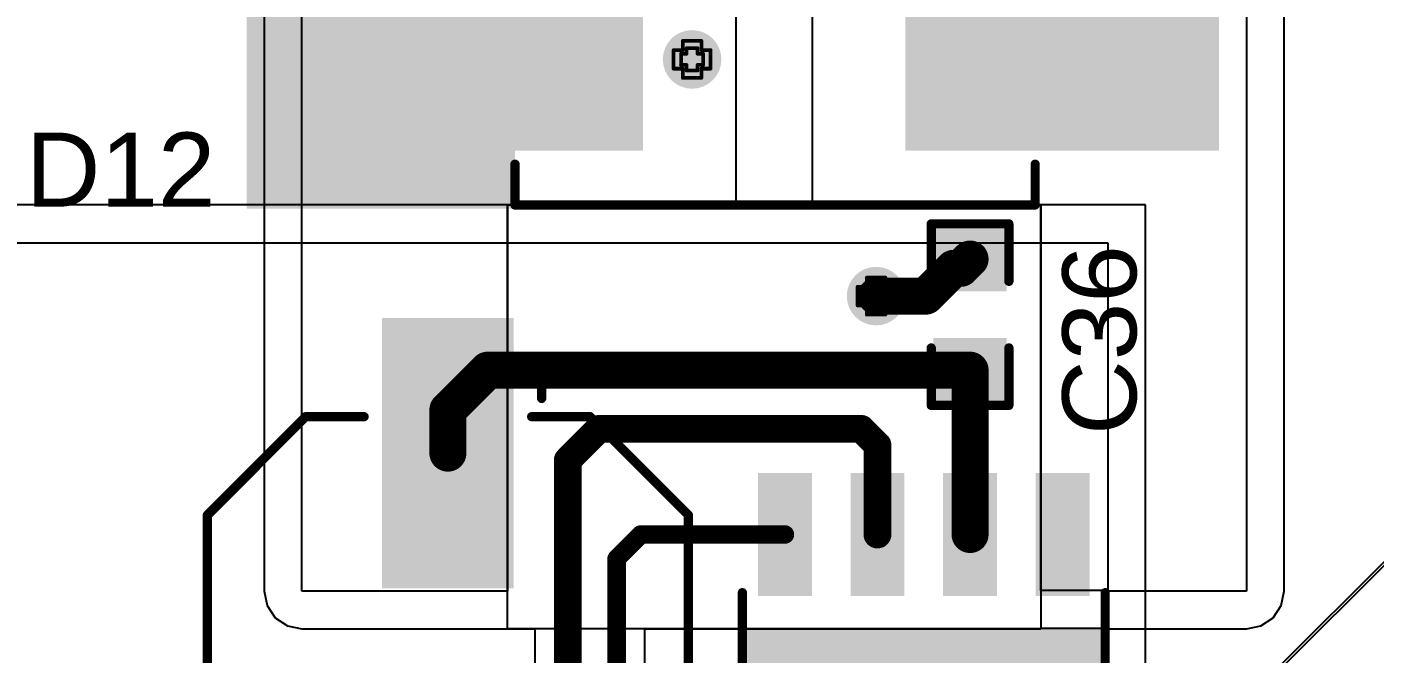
# Model space of a CAD drawing. Header units: inches. Extents: x -5 to 5258, y -4 to 5281.
# Drawn here: x 22.37 to 40.85, y 79.22 to 87.81 of the extents above; entities that cross this region are included whole.
import ezdxf

# ---------------------------------------------------------------- set-up
doc = ezdxf.new("R2010")
doc.units = ezdxf.units.IN
for name, color, linetype in [('Bottom Layer', 5, 'Continuous'), ('Bottom Solder', 6, 'Continuous'), ('Drill Drawing', 1, 'Continuous'), ('Top Layer', 1, 'Continuous'), ('Top Overlay', 2, 'Continuous'), ('Top Paste', 8, 'Continuous'), ('Top Solder', 216, 'Continuous'), ('Via Holes', 16, 'Continuous')]:
    doc.layers.add(name, color=color, linetype=linetype)
doc.styles.add('Arial', font='', dxfattribs={"height": 0.2})
doc.styles.get('Arial').set_extended_font_data('Arial')

# ---------------------------------------------------------------- blocks, each defined once
blk = doc.blocks.new('8_SO_P____P___6')
at = {"layer": 'Top Layer'}
for points in [[(-3.475, 2.205), (-1.925, 2.205), (-1.925, 1.605), (-3.475, 1.605)], [(1.925, 2.205), (3.475, 2.205), (3.475, 1.605), (1.925, 1.605)], [(-1.144, 1.144), (1.144, 1.144), (1.144, -1.144), (-1.144, -1.144)], [(-3.475, 0.935), (-1.925, 0.935), (-1.925, 0.335), (-3.475, 0.335)], [(1.925, 0.935), (3.475, 0.935), (3.475, 0.335), (1.925, 0.335)], [(-3.475, -0.335), (-1.925, -0.335), (-1.925, -0.935), (-3.475, -0.935)], [(1.925, -0.335), (3.475, -0.335), (3.475, -0.935), (1.925, -0.935)], [(-3.475, -1.605), (-1.925, -1.605), (-1.925, -2.205), (-3.475, -2.205)], [(1.925, -1.605), (3.475, -1.605), (3.475, -2.205), (1.925, -2.205)]]:
    blk.add_hatch(color=1, dxfattribs=at).paths.add_polyline_path(points)
at = {"layer": 'Top Paste'}
for points in [[(-3.475, 2.205), (-1.925, 2.205), (-1.925, 1.605), (-3.475, 1.605)], [(1.925, 2.205), (3.475, 2.205), (3.475, 1.605), (1.925, 1.605)], [(-1.144, 1.144), (1.144, 1.144), (1.144, -1.144), (-1.144, -1.144)], [(-3.475, 0.935), (-1.925, 0.935), (-1.925, 0.335), (-3.475, 0.335)], [(1.925, 0.935), (3.475, 0.935), (3.475, 0.335), (1.925, 0.335)], [(-3.475, -0.335), (-1.925, -0.335), (-1.925, -0.935), (-3.475, -0.935)], [(1.925, -0.335), (3.475, -0.335), (3.475, -0.935), (1.925, -0.935)], [(-3.475, -1.605), (-1.925, -1.605), (-1.925, -2.205), (-3.475, -2.205)], [(1.925, -1.605), (3.475, -1.605), (3.475, -2.205), (1.925, -2.205)]]:
    blk.add_hatch(color=8, dxfattribs=at).paths.add_polyline_path(points)
at = {"layer": 'Top Solder'}
for points in [[(-3.545, 2.275), (-1.855, 2.275), (-1.855, 1.535), (-3.545, 1.535)], [(1.855, 2.275), (3.545, 2.275), (3.545, 1.535), (1.855, 1.535)], [(-1.214, 1.214), (1.214, 1.214), (1.214, -1.214), (-1.214, -1.214)], [(-3.545, 1.005), (-1.855, 1.005), (-1.855, 0.265), (-3.545, 0.265)], [(1.855, 1.005), (3.545, 1.005), (3.545, 0.265), (1.855, 0.265)], [(-3.545, -0.265), (-1.855, -0.265), (-1.855, -1.005), (-3.545, -1.005)], [(1.855, -0.265), (3.545, -0.265), (3.545, -1.005), (1.855, -1.005)], [(-3.545, -1.535), (-1.855, -1.535), (-1.855, -2.275), (-3.545, -2.275)], [(1.855, -1.535), (3.545, -1.535), (3.545, -2.275), (1.855, -2.275)]]:
    blk.add_hatch(color=216, dxfattribs=at).paths.add_polyline_path(points)
at = {"layer": 'Top Overlay'}
for points in [[(-1.603, 2.489, 0.127, 0.127, 0), (1.902, 2.489, 0.127, 0.127, 0)], [(-3.763, 2.045, 0.127, 0.127, 0), (-3.636, 1.918, 0.127, 0.127, 0)], [(-3.763, 2.045, 0.127, 0.127, 0), (-3.763, 1.791, 0.127, 0.127, 0)], [(-3.636, 1.918, 0.127, 0.127, 0), (-3.763, 1.791, 0.127, 0.127, 0)], [(-1.603, -2.489, 0.127, 0.127, 0), (1.902, -2.489, 0.127, 0.127, 0)]]:
    blk.add_lwpolyline(points, format="xyseb", dxfattribs=at)
for points in [[(-1.635, 2.489, 0.0635, 0.0635, 1), (-1.571, 2.489, 0.0635, 0.0635, 1)], [(1.87, 2.489, 0.0635, 0.0635, 1), (1.934, 2.489, 0.0635, 0.0635, 1)], [(-3.795, 2.045, 0.0635, 0.0635, 1), (-3.732, 2.045, 0.0635, 0.0635, 1)], [(-3.795, 2.045, 0.0635, 0.0635, 1), (-3.732, 2.045, 0.0635, 0.0635, 1)], [(-3.795, 1.791, 0.0635, 0.0635, 1), (-3.732, 1.791, 0.0635, 0.0635, 1)], [(-3.795, 1.791, 0.0635, 0.0635, 1), (-3.732, 1.791, 0.0635, 0.0635, 1)], [(-3.668, 1.918, 0.0635, 0.0635, 1), (-3.605, 1.918, 0.0635, 0.0635, 1)], [(-3.668, 1.918, 0.0635, 0.0635, 1), (-3.605, 1.918, 0.0635, 0.0635, 1)], [(-1.635, -2.489, 0.0635, 0.0635, 1), (-1.571, -2.489, 0.0635, 0.0635, 1)], [(1.87, -2.489, 0.0635, 0.0635, 1), (1.934, -2.489, 0.0635, 0.0635, 1)]]:
    blk.add_lwpolyline(points, format="xyseb", close=True, dxfattribs=at)
blk = doc.blocks.new('28_UFQFPN__4_4__9')
at = {"layer": 'Top Solder'}
for p in [(-1.739, 1.711), (-1.289, 2.211)]:
    blk.add_line(p, (5248.373, 5235.421), dxfattribs=at)
blk = doc.blocks.new('SMC_119')
at = {"layer": 'Top Layer'}
for points in [[(-6, 2.15), (-1.9, 2.15), (-1.9, -2.15), (-6, -2.15)], [(1.9, 2.15), (6, 2.15), (6, -2.15), (1.9, -2.15)]]:
    blk.add_hatch(color=1, dxfattribs=at).paths.add_polyline_path(points)
at = {"layer": 'Top Overlay'}
for points in [[(-7.239, 2.235), (-3.556, 2.235), (-3.556, 3.048), (-7.239, 3.048)], [(-7.239, -2.261), (-6.096, -2.261), (-6.096, 2.261), (-7.239, 2.261)], [(-7.239, -3.048), (-3.556, -3.048), (-3.556, -2.235), (-7.239, -2.235)]]:
    blk.add_hatch(color=2, dxfattribs=at).paths.add_polyline_path(points)
at = {"layer": 'Top Paste'}
for points in [[(-6, 2.15), (-1.9, 2.15), (-1.9, -2.15), (-6, -2.15)], [(1.9, 2.15), (6, 2.15), (6, -2.15), (1.9, -2.15)]]:
    blk.add_hatch(color=8, dxfattribs=at).paths.add_polyline_path(points)
at = {"layer": 'Top Solder'}
for points in [[(-6.102, 2.252), (-1.798, 2.252), (-1.798, -2.252), (-6.102, -2.252)], [(1.798, 2.252), (6.102, 2.252), (6.102, -2.252), (1.798, -2.252)]]:
    blk.add_hatch(color=216, dxfattribs=at).paths.add_polyline_path(points)
at = {"layer": 'Top Overlay'}
for points in [[(-3.556, 2.438, 0.127, 0.127, 0), (-3.556, 2.997, 0.127, 0.127, 0)], [(-3.556, 2.997, 0.127, 0.127, 0), (3.581, 2.997, 0.127, 0.127, 0)], [(3.581, 2.438, 0.127, 0.127, 0), (3.581, 2.997, 0.127, 0.127, 0)], [(-3.556, -2.438, 0.127, 0.127, 0), (-3.556, -2.997, 0.127, 0.127, 0)], [(3.581, -2.438, 0.127, 0.127, 0), (3.581, -2.997, 0.127, 0.127, 0)], [(-3.556, -2.997, 0.127, 0.127, 0), (3.581, -2.997, 0.127, 0.127, 0)]]:
    blk.add_lwpolyline(points, format="xyseb", dxfattribs=at)
for points in [[(-3.588, 2.997, 0.0635, 0.0635, 1), (-3.524, 2.997, 0.0635, 0.0635, 1)], [(-3.588, 2.997, 0.0635, 0.0635, 1), (-3.524, 2.997, 0.0635, 0.0635, 1)], [(3.55, 2.997, 0.0635, 0.0635, 1), (3.613, 2.997, 0.0635, 0.0635, 1)], [(3.55, 2.997, 0.0635, 0.0635, 1), (3.613, 2.997, 0.0635, 0.0635, 1)], [(-3.588, 2.438, 0.0635, 0.0635, 1), (-3.524, 2.438, 0.0635, 0.0635, 1)], [(3.55, 2.438, 0.0635, 0.0635, 1), (3.613, 2.438, 0.0635, 0.0635, 1)], [(-3.588, -2.438, 0.0635, 0.0635, 1), (-3.524, -2.438, 0.0635, 0.0635, 1)], [(3.55, -2.438, 0.0635, 0.0635, 1), (3.613, -2.438, 0.0635, 0.0635, 1)], [(-3.588, -2.997, 0.0635, 0.0635, 1), (-3.524, -2.997, 0.0635, 0.0635, 1)], [(-3.588, -2.997, 0.0635, 0.0635, 1), (-3.524, -2.997, 0.0635, 0.0635, 1)], [(3.55, -2.997, 0.0635, 0.0635, 1), (3.613, -2.997, 0.0635, 0.0635, 1)], [(3.55, -2.997, 0.0635, 0.0635, 1), (3.613, -2.997, 0.0635, 0.0635, 1)]]:
    blk.add_lwpolyline(points, format="xyseb", close=True, dxfattribs=at)
blk = doc.blocks.new('C___0603_134')
at = {"layer": 'Top Layer'}
for points in [[(-0.381, 0.445), (-0.381, -0.445), (-1.143, -0.445), (-1.143, 0.445)], [(1.143, 0.445), (1.143, -0.445), (0.381, -0.445), (0.381, 0.445)]]:
    blk.add_hatch(color=1, dxfattribs=at).paths.add_polyline_path(points)
at = {"layer": 'Top Paste'}
for points in [[(-0.381, 0.445), (-0.381, -0.445), (-1.143, -0.445), (-1.143, 0.445)], [(1.143, 0.445), (1.143, -0.445), (0.381, -0.445), (0.381, 0.445)]]:
    blk.add_hatch(color=8, dxfattribs=at).paths.add_polyline_path(points)
at = {"layer": 'Top Solder'}
for points in [[(-0.321, 0.504), (-0.321, -0.504), (-1.203, -0.504), (-1.203, 0.504)], [(1.203, 0.504), (1.203, -0.504), (0.321, -0.504), (0.321, 0.504)]]:
    blk.add_hatch(color=216, dxfattribs=at).paths.add_polyline_path(points)
at = {"layer": 'Top Overlay'}
for points in [[(-0.457, 0.533, 0.127, 0.127, 0), (-1.245, 0.533, 0.127, 0.127, 0)], [(-1.245, -0.533, 0.127, 0.127, 0), (-1.245, 0.533, 0.127, 0.127, 0)], [(1.245, 0.533, 0.127, 0.127, 0), (0.457, 0.533, 0.127, 0.127, 0)], [(1.245, -0.533, 0.127, 0.127, 0), (1.245, 0.533, 0.127, 0.127, 0)], [(-0.457, -0.533, 0.127, 0.127, 0), (-1.245, -0.533, 0.127, 0.127, 0)], [(1.245, -0.533, 0.127, 0.127, 0), (0.457, -0.533, 0.127, 0.127, 0)]]:
    blk.add_lwpolyline(points, format="xyseb", dxfattribs=at)
for points in [[(-1.276, 0.533, 0.0635, 0.0635, 1), (-1.213, 0.533, 0.0635, 0.0635, 1)], [(-1.276, 0.533, 0.0635, 0.0635, 1), (-1.213, 0.533, 0.0635, 0.0635, 1)], [(-0.489, 0.533, 0.0635, 0.0635, 1), (-0.425, 0.533, 0.0635, 0.0635, 1)], [(0.425, 0.533, 0.0635, 0.0635, 1), (0.489, 0.533, 0.0635, 0.0635, 1)], [(1.213, 0.533, 0.0635, 0.0635, 1), (1.276, 0.533, 0.0635, 0.0635, 1)], [(1.213, 0.533, 0.0635, 0.0635, 1), (1.276, 0.533, 0.0635, 0.0635, 1)], [(-1.276, -0.533, 0.0635, 0.0635, 1), (-1.213, -0.533, 0.0635, 0.0635, 1)], [(-1.276, -0.533, 0.0635, 0.0635, 1), (-1.213, -0.533, 0.0635, 0.0635, 1)], [(-0.489, -0.533, 0.0635, 0.0635, 1), (-0.425, -0.533, 0.0635, 0.0635, 1)], [(0.425, -0.533, 0.0635, 0.0635, 1), (0.489, -0.533, 0.0635, 0.0635, 1)], [(1.213, -0.533, 0.0635, 0.0635, 1), (1.276, -0.533, 0.0635, 0.0635, 1)], [(1.213, -0.533, 0.0635, 0.0635, 1), (1.276, -0.533, 0.0635, 0.0635, 1)]]:
    blk.add_lwpolyline(points, format="xyseb", close=True, dxfattribs=at)
blk = doc.blocks.new('50SVPF10M_136')
at = {"layer": 'Top Layer'}
for points in [[(-4.55, 0.8), (-1.05, 0.8), (-1.05, -0.8), (-4.55, -0.8)], [(1.05, 0.8), (4.55, 0.8), (4.55, -0.8), (1.05, -0.8)]]:
    blk.add_hatch(color=1, dxfattribs=at).paths.add_polyline_path(points)
at = {"layer": 'Top Paste'}
for points in [[(-4.55, 0.8), (-1.05, 0.8), (-1.05, -0.8), (-4.55, -0.8)], [(1.05, 0.8), (4.55, 0.8), (4.55, -0.8), (1.05, -0.8)]]:
    blk.add_hatch(color=8, dxfattribs=at).paths.add_polyline_path(points)
at = {"layer": 'Top Solder'}
for points in [[(-4.652, 0.902), (-0.948, 0.902), (-0.948, -0.902), (-4.652, -0.902)], [(0.948, 0.902), (4.652, 0.902), (4.652, -0.902), (0.948, -0.902)]]:
    blk.add_hatch(color=216, dxfattribs=at).paths.add_polyline_path(points)
at = {"layer": 'Top Overlay'}
for points in [[(-3.3, 1.95, 0.127, 0.127, 0), (-1.95, 3.3, 0.127, 0.127, 0)], [(3.3, 3.3, 0.127, 0.127, 0), (-1.95, 3.3, 0.127, 0.127, 0)], [(3.3, 1.15, 0.127, 0.127, 0), (3.3, 3.3, 0.127, 0.127, 0)], [(-3.3, 1.15, 0.127, 0.127, 0), (-3.3, 1.95, 0.127, 0.127, 0)], [(-3.779, 1.033, 0.127, 0.127, 0), (-3.779, 1.567, 0.127, 0.127, 0)], [(-3.55, 1.287, 0.127, 0.127, 0), (-4.007, 1.287, 0.127, 0.127, 0)], [(-3.3, -1.95, 0.127, 0.127, 0), (-3.3, -1.15, 0.127, 0.127, 0)], [(3.3, -3.3, 0.127, 0.127, 0), (3.3, -1.15, 0.127, 0.127, 0)], [(-1.95, -3.3, 0.127, 0.127, 0), (-3.3, -1.95, 0.127, 0.127, 0)], [(3.3, -3.3, 0.127, 0.127, 0), (-1.95, -3.3, 0.127, 0.127, 0)]]:
    blk.add_lwpolyline(points, format="xyseb", dxfattribs=at)
for points in [[(-1.982, 3.3, 0.0635, 0.0635, 1), (-1.918, 3.3, 0.0635, 0.0635, 1)], [(-1.982, 3.3, 0.0635, 0.0635, 1), (-1.918, 3.3, 0.0635, 0.0635, 1)], [(3.268, 3.3, 0.0635, 0.0635, 1), (3.332, 3.3, 0.0635, 0.0635, 1)], [(3.268, 3.3, 0.0635, 0.0635, 1), (3.332, 3.3, 0.0635, 0.0635, 1)], [(-3.332, 1.95, 0.0635, 0.0635, 1), (-3.268, 1.95, 0.0635, 0.0635, 1)], [(-3.332, 1.95, 0.0635, 0.0635, 1), (-3.268, 1.95, 0.0635, 0.0635, 1)], [(-3.81, 1.567, 0.0635, 0.0635, 1), (-3.747, 1.567, 0.0635, 0.0635, 1)], [(-4.039, 1.287, 0.0635, 0.0635, 1), (-3.975, 1.287, 0.0635, 0.0635, 1)], [(-3.582, 1.287, 0.0635, 0.0635, 1), (-3.518, 1.287, 0.0635, 0.0635, 1)], [(-3.332, 1.15, 0.0635, 0.0635, 1), (-3.268, 1.15, 0.0635, 0.0635, 1)], [(3.268, 1.15, 0.0635, 0.0635, 1), (3.332, 1.15, 0.0635, 0.0635, 1)], [(-3.81, 1.033, 0.0635, 0.0635, 1), (-3.747, 1.033, 0.0635, 0.0635, 1)], [(-3.332, -1.15, 0.0635, 0.0635, 1), (-3.268, -1.15, 0.0635, 0.0635, 1)], [(3.268, -1.15, 0.0635, 0.0635, 1), (3.332, -1.15, 0.0635, 0.0635, 1)], [(-3.332, -1.95, 0.0635, 0.0635, 1), (-3.268, -1.95, 0.0635, 0.0635, 1)], [(-3.332, -1.95, 0.0635, 0.0635, 1), (-3.268, -1.95, 0.0635, 0.0635, 1)], [(-1.982, -3.3, 0.0635, 0.0635, 1), (-1.918, -3.3, 0.0635, 0.0635, 1)], [(-1.982, -3.3, 0.0635, 0.0635, 1), (-1.918, -3.3, 0.0635, 0.0635, 1)], [(3.268, -3.3, 0.0635, 0.0635, 1), (3.332, -3.3, 0.0635, 0.0635, 1)], [(3.268, -3.3, 0.0635, 0.0635, 1), (3.332, -3.3, 0.0635, 0.0635, 1)]]:
    blk.add_lwpolyline(points, format="xyseb", close=True, dxfattribs=at)

msp = doc.modelspace()

# ---------------------------------------------------------------- hatches: boundary and pattern name
at = {"layer": 'Bottom Layer'}
h = msp.add_hatch(color=5, dxfattribs=at)
edge = h.paths.add_edge_path()
edge.add_arc((31.496, 87.363), 0.3, 0, 360)
h = msp.add_hatch(color=5, dxfattribs=at)
edge = h.paths.add_edge_path()
edge.add_arc((34.021, 84.117), 0.3, 0, 360)
at = {"layer": 'Bottom Solder'}
h = msp.add_hatch(color=6, dxfattribs=at)
edge = h.paths.add_edge_path()
edge.add_arc((31.496, 87.363), 0.402, 0, 360)
h = msp.add_hatch(color=6, dxfattribs=at)
edge = h.paths.add_edge_path()
edge.add_arc((34.021, 84.117), 0.402, 0, 360)
at = {"layer": 'Top Layer'}
h = msp.add_hatch(color=1, dxfattribs=at)
edge = h.paths.add_edge_path()
edge.add_arc((31.496, 87.363), 0.3, 0, 360)
h = msp.add_hatch(color=1, dxfattribs=at)
edge = h.paths.add_edge_path()
edge.add_arc((34.021, 84.117), 0.3, 0, 360)
msp.add_hatch(color=1, dxfattribs=at).paths.add_polyline_path([(37.164, 79.564), (32.186, 79.564), (32.186, 76.731), (37.164, 76.731)])
at = {"layer": 'Top Solder'}
h = msp.add_hatch(color=216, dxfattribs=at)
edge = h.paths.add_edge_path()
edge.add_arc((31.496, 87.363), 0.402, 0, 360)
h = msp.add_hatch(color=216, dxfattribs=at)
edge = h.paths.add_edge_path()
edge.add_arc((34.021, 84.117), 0.402, 0, 360)
at = {"layer": 'Via Holes'}
h = msp.add_hatch(color=7, dxfattribs=at)
edge = h.paths.add_edge_path()
edge.add_arc((31.496, 87.363), 0.15, 0, 360)
h = msp.add_hatch(color=7, dxfattribs=at)
edge = h.paths.add_edge_path()
edge.add_arc((34.021, 84.117), 0.15, 0, 360)

# ---------------------------------------------------------------- linework, layer by layer
at = {"layer": 'Bottom Layer'}
for p, q in [((33.004, 85.367), (14.365, 85.367)), ((37.719, 85.367), (33.004, 85.367)), ((37.719, 84.849), (37.719, 85.367)), ((14.365, 84.849), (33.004, 84.849)), ((33.004, 84.849), (37.201, 84.849)), ((37.201, 84.849), (37.201, 76.445)), ((37.719, 76.445), (37.719, 84.849))]:
    msp.add_line(p, q, dxfattribs=at)
at = {"layer": 'Drill Drawing'}
for points in [[(31.369, 87.49, 0.0508, 0.0508, 0), (31.369, 87.617, 0.0508, 0.0508, 0)], [(31.369, 87.617, 0.0508, 0.0508, 0), (31.623, 87.617, 0.0508, 0.0508, 0)], [(31.623, 87.49, 0.0508, 0.0508, 0), (31.623, 87.617, 0.0508, 0.0508, 0)], [(31.242, 87.236, 0.0508, 0.0508, 0), (31.242, 87.49, 0.0508, 0.0508, 0)], [(31.242, 87.49, 0.0508, 0.0508, 0), (31.369, 87.49, 0.0508, 0.0508, 0)], [(31.344, 87.287, 0.0508, 0.0508, 0), (31.344, 87.44, 0.0508, 0.0508, 0)], [(31.344, 87.44, 0.0508, 0.0508, 0), (31.42, 87.44, 0.0508, 0.0508, 0)], [(31.42, 87.44, 0.0508, 0.0508, 0), (31.42, 87.516, 0.0508, 0.0508, 0)], [(31.42, 87.516, 0.0508, 0.0508, 0), (31.572, 87.516, 0.0508, 0.0508, 0)], [(31.572, 87.44, 0.0508, 0.0508, 0), (31.572, 87.516, 0.0508, 0.0508, 0)], [(31.572, 87.44, 0.0508, 0.0508, 0), (31.648, 87.44, 0.0508, 0.0508, 0)], [(31.623, 87.49, 0.0508, 0.0508, 0), (31.75, 87.49, 0.0508, 0.0508, 0)], [(31.648, 87.287, 0.0508, 0.0508, 0), (31.648, 87.44, 0.0508, 0.0508, 0)], [(31.75, 87.236, 0.0508, 0.0508, 0), (31.75, 87.49, 0.0508, 0.0508, 0)], [(31.242, 87.236, 0.0508, 0.0508, 0), (31.369, 87.236, 0.0508, 0.0508, 0)], [(31.344, 87.287, 0.0508, 0.0508, 0), (31.42, 87.287, 0.0508, 0.0508, 0)], [(31.369, 87.109, 0.0508, 0.0508, 0), (31.369, 87.236, 0.0508, 0.0508, 0)], [(31.42, 87.211, 0.0508, 0.0508, 0), (31.42, 87.287, 0.0508, 0.0508, 0)], [(31.572, 87.287, 0.0508, 0.0508, 0), (31.648, 87.287, 0.0508, 0.0508, 0)], [(31.572, 87.211, 0.0508, 0.0508, 0), (31.572, 87.287, 0.0508, 0.0508, 0)], [(31.623, 87.236, 0.0508, 0.0508, 0), (31.75, 87.236, 0.0508, 0.0508, 0)], [(31.623, 87.109, 0.0508, 0.0508, 0), (31.623, 87.236, 0.0508, 0.0508, 0)], [(31.369, 87.109, 0.0508, 0.0508, 0), (31.623, 87.109, 0.0508, 0.0508, 0)], [(31.42, 87.211, 0.0508, 0.0508, 0), (31.572, 87.211, 0.0508, 0.0508, 0)], [(33.894, 84.244, 0.0508, 0.0508, 0), (33.894, 84.371, 0.0508, 0.0508, 0)], [(33.894, 84.371, 0.0508, 0.0508, 0), (34.148, 84.371, 0.0508, 0.0508, 0)], [(33.945, 84.193, 0.0508, 0.0508, 0), (33.945, 84.27, 0.0508, 0.0508, 0)], [(33.945, 84.27, 0.0508, 0.0508, 0), (34.097, 84.27, 0.0508, 0.0508, 0)], [(34.097, 84.193, 0.0508, 0.0508, 0), (34.097, 84.27, 0.0508, 0.0508, 0)], [(34.148, 84.244, 0.0508, 0.0508, 0), (34.148, 84.371, 0.0508, 0.0508, 0)], [(33.767, 83.99, 0.0508, 0.0508, 0), (33.767, 84.244, 0.0508, 0.0508, 0)], [(33.767, 84.244, 0.0508, 0.0508, 0), (33.894, 84.244, 0.0508, 0.0508, 0)], [(33.869, 84.041, 0.0508, 0.0508, 0), (33.869, 84.193, 0.0508, 0.0508, 0)], [(33.869, 84.193, 0.0508, 0.0508, 0), (33.945, 84.193, 0.0508, 0.0508, 0)], [(34.097, 84.193, 0.0508, 0.0508, 0), (34.174, 84.193, 0.0508, 0.0508, 0)], [(34.148, 84.244, 0.0508, 0.0508, 0), (34.275, 84.244, 0.0508, 0.0508, 0)], [(34.174, 84.041, 0.0508, 0.0508, 0), (34.174, 84.193, 0.0508, 0.0508, 0)], [(34.275, 83.99, 0.0508, 0.0508, 0), (34.275, 84.244, 0.0508, 0.0508, 0)], [(33.767, 83.99, 0.0508, 0.0508, 0), (33.894, 83.99, 0.0508, 0.0508, 0)], [(33.869, 84.041, 0.0508, 0.0508, 0), (33.945, 84.041, 0.0508, 0.0508, 0)], [(33.894, 83.863, 0.0508, 0.0508, 0), (33.894, 83.99, 0.0508, 0.0508, 0)], [(33.945, 83.965, 0.0508, 0.0508, 0), (33.945, 84.041, 0.0508, 0.0508, 0)], [(33.945, 83.965, 0.0508, 0.0508, 0), (34.097, 83.965, 0.0508, 0.0508, 0)], [(34.097, 84.041, 0.0508, 0.0508, 0), (34.174, 84.041, 0.0508, 0.0508, 0)], [(34.097, 83.965, 0.0508, 0.0508, 0), (34.097, 84.041, 0.0508, 0.0508, 0)], [(34.148, 83.99, 0.0508, 0.0508, 0), (34.275, 83.99, 0.0508, 0.0508, 0)], [(34.148, 83.863, 0.0508, 0.0508, 0), (34.148, 83.99, 0.0508, 0.0508, 0)], [(33.894, 83.863, 0.0508, 0.0508, 0), (34.148, 83.863, 0.0508, 0.0508, 0)]]:
    msp.add_lwpolyline(points, format="xyseb", dxfattribs=at)
for points in [[(31.356, 87.617, 0.0254, 0.0254, 1), (31.382, 87.617, 0.0254, 0.0254, 1)], [(31.356, 87.617, 0.0254, 0.0254, 1), (31.382, 87.617, 0.0254, 0.0254, 1)], [(31.61, 87.617, 0.0254, 0.0254, 1), (31.636, 87.617, 0.0254, 0.0254, 1)], [(31.61, 87.617, 0.0254, 0.0254, 1), (31.636, 87.617, 0.0254, 0.0254, 1)], [(31.229, 87.49, 0.0254, 0.0254, 1), (31.255, 87.49, 0.0254, 0.0254, 1)], [(31.229, 87.49, 0.0254, 0.0254, 1), (31.255, 87.49, 0.0254, 0.0254, 1)], [(31.331, 87.44, 0.0254, 0.0254, 1), (31.356, 87.44, 0.0254, 0.0254, 1)], [(31.331, 87.44, 0.0254, 0.0254, 1), (31.356, 87.44, 0.0254, 0.0254, 1)], [(31.356, 87.49, 0.0254, 0.0254, 1), (31.382, 87.49, 0.0254, 0.0254, 1)], [(31.356, 87.49, 0.0254, 0.0254, 1), (31.382, 87.49, 0.0254, 0.0254, 1)], [(31.407, 87.516, 0.0254, 0.0254, 1), (31.432, 87.516, 0.0254, 0.0254, 1)], [(31.407, 87.516, 0.0254, 0.0254, 1), (31.432, 87.516, 0.0254, 0.0254, 1)], [(31.407, 87.44, 0.0254, 0.0254, 1), (31.432, 87.44, 0.0254, 0.0254, 1)], [(31.407, 87.44, 0.0254, 0.0254, 1), (31.432, 87.44, 0.0254, 0.0254, 1)], [(31.559, 87.516, 0.0254, 0.0254, 1), (31.585, 87.516, 0.0254, 0.0254, 1)], [(31.559, 87.516, 0.0254, 0.0254, 1), (31.585, 87.516, 0.0254, 0.0254, 1)], [(31.559, 87.44, 0.0254, 0.0254, 1), (31.585, 87.44, 0.0254, 0.0254, 1)], [(31.559, 87.44, 0.0254, 0.0254, 1), (31.585, 87.44, 0.0254, 0.0254, 1)], [(31.61, 87.49, 0.0254, 0.0254, 1), (31.636, 87.49, 0.0254, 0.0254, 1)], [(31.61, 87.49, 0.0254, 0.0254, 1), (31.636, 87.49, 0.0254, 0.0254, 1)], [(31.636, 87.44, 0.0254, 0.0254, 1), (31.661, 87.44, 0.0254, 0.0254, 1)], [(31.636, 87.44, 0.0254, 0.0254, 1), (31.661, 87.44, 0.0254, 0.0254, 1)], [(31.737, 87.49, 0.0254, 0.0254, 1), (31.763, 87.49, 0.0254, 0.0254, 1)], [(31.737, 87.49, 0.0254, 0.0254, 1), (31.763, 87.49, 0.0254, 0.0254, 1)], [(31.229, 87.236, 0.0254, 0.0254, 1), (31.255, 87.236, 0.0254, 0.0254, 1)], [(31.229, 87.236, 0.0254, 0.0254, 1), (31.255, 87.236, 0.0254, 0.0254, 1)], [(31.331, 87.287, 0.0254, 0.0254, 1), (31.356, 87.287, 0.0254, 0.0254, 1)], [(31.331, 87.287, 0.0254, 0.0254, 1), (31.356, 87.287, 0.0254, 0.0254, 1)], [(31.356, 87.236, 0.0254, 0.0254, 1), (31.382, 87.236, 0.0254, 0.0254, 1)], [(31.356, 87.236, 0.0254, 0.0254, 1), (31.382, 87.236, 0.0254, 0.0254, 1)], [(31.407, 87.287, 0.0254, 0.0254, 1), (31.432, 87.287, 0.0254, 0.0254, 1)], [(31.407, 87.287, 0.0254, 0.0254, 1), (31.432, 87.287, 0.0254, 0.0254, 1)], [(31.559, 87.287, 0.0254, 0.0254, 1), (31.585, 87.287, 0.0254, 0.0254, 1)], [(31.559, 87.287, 0.0254, 0.0254, 1), (31.585, 87.287, 0.0254, 0.0254, 1)], [(31.61, 87.236, 0.0254, 0.0254, 1), (31.636, 87.236, 0.0254, 0.0254, 1)], [(31.61, 87.236, 0.0254, 0.0254, 1), (31.636, 87.236, 0.0254, 0.0254, 1)], [(31.636, 87.287, 0.0254, 0.0254, 1), (31.661, 87.287, 0.0254, 0.0254, 1)], [(31.636, 87.287, 0.0254, 0.0254, 1), (31.661, 87.287, 0.0254, 0.0254, 1)], [(31.737, 87.236, 0.0254, 0.0254, 1), (31.763, 87.236, 0.0254, 0.0254, 1)], [(31.737, 87.236, 0.0254, 0.0254, 1), (31.763, 87.236, 0.0254, 0.0254, 1)], [(31.356, 87.109, 0.0254, 0.0254, 1), (31.382, 87.109, 0.0254, 0.0254, 1)], [(31.356, 87.109, 0.0254, 0.0254, 1), (31.382, 87.109, 0.0254, 0.0254, 1)], [(31.407, 87.211, 0.0254, 0.0254, 1), (31.432, 87.211, 0.0254, 0.0254, 1)], [(31.407, 87.211, 0.0254, 0.0254, 1), (31.432, 87.211, 0.0254, 0.0254, 1)], [(31.559, 87.211, 0.0254, 0.0254, 1), (31.585, 87.211, 0.0254, 0.0254, 1)], [(31.559, 87.211, 0.0254, 0.0254, 1), (31.585, 87.211, 0.0254, 0.0254, 1)], [(31.61, 87.109, 0.0254, 0.0254, 1), (31.636, 87.109, 0.0254, 0.0254, 1)], [(31.61, 87.109, 0.0254, 0.0254, 1), (31.636, 87.109, 0.0254, 0.0254, 1)], [(33.881, 84.371, 0.0254, 0.0254, 1), (33.907, 84.371, 0.0254, 0.0254, 1)], [(33.881, 84.371, 0.0254, 0.0254, 1), (33.907, 84.371, 0.0254, 0.0254, 1)], [(33.932, 84.27, 0.0254, 0.0254, 1), (33.958, 84.27, 0.0254, 0.0254, 1)], [(33.932, 84.27, 0.0254, 0.0254, 1), (33.958, 84.27, 0.0254, 0.0254, 1)], [(34.085, 84.27, 0.0254, 0.0254, 1), (34.11, 84.27, 0.0254, 0.0254, 1)], [(34.085, 84.27, 0.0254, 0.0254, 1), (34.11, 84.27, 0.0254, 0.0254, 1)], [(34.135, 84.371, 0.0254, 0.0254, 1), (34.161, 84.371, 0.0254, 0.0254, 1)], [(34.135, 84.371, 0.0254, 0.0254, 1), (34.161, 84.371, 0.0254, 0.0254, 1)], [(33.754, 84.244, 0.0254, 0.0254, 1), (33.78, 84.244, 0.0254, 0.0254, 1)], [(33.754, 84.244, 0.0254, 0.0254, 1), (33.78, 84.244, 0.0254, 0.0254, 1)], [(33.856, 84.193, 0.0254, 0.0254, 1), (33.881, 84.193, 0.0254, 0.0254, 1)], [(33.856, 84.193, 0.0254, 0.0254, 1), (33.881, 84.193, 0.0254, 0.0254, 1)], [(33.881, 84.244, 0.0254, 0.0254, 1), (33.907, 84.244, 0.0254, 0.0254, 1)], [(33.881, 84.244, 0.0254, 0.0254, 1), (33.907, 84.244, 0.0254, 0.0254, 1)], [(33.932, 84.193, 0.0254, 0.0254, 1), (33.958, 84.193, 0.0254, 0.0254, 1)], [(33.932, 84.193, 0.0254, 0.0254, 1), (33.958, 84.193, 0.0254, 0.0254, 1)], [(34.085, 84.193, 0.0254, 0.0254, 1), (34.11, 84.193, 0.0254, 0.0254, 1)], [(34.085, 84.193, 0.0254, 0.0254, 1), (34.11, 84.193, 0.0254, 0.0254, 1)], [(34.135, 84.244, 0.0254, 0.0254, 1), (34.161, 84.244, 0.0254, 0.0254, 1)], [(34.135, 84.244, 0.0254, 0.0254, 1), (34.161, 84.244, 0.0254, 0.0254, 1)], [(34.161, 84.193, 0.0254, 0.0254, 1), (34.186, 84.193, 0.0254, 0.0254, 1)], [(34.161, 84.193, 0.0254, 0.0254, 1), (34.186, 84.193, 0.0254, 0.0254, 1)], [(34.262, 84.244, 0.0254, 0.0254, 1), (34.288, 84.244, 0.0254, 0.0254, 1)], [(34.262, 84.244, 0.0254, 0.0254, 1), (34.288, 84.244, 0.0254, 0.0254, 1)], [(33.754, 83.99, 0.0254, 0.0254, 1), (33.78, 83.99, 0.0254, 0.0254, 1)], [(33.754, 83.99, 0.0254, 0.0254, 1), (33.78, 83.99, 0.0254, 0.0254, 1)], [(33.856, 84.041, 0.0254, 0.0254, 1), (33.881, 84.041, 0.0254, 0.0254, 1)], [(33.856, 84.041, 0.0254, 0.0254, 1), (33.881, 84.041, 0.0254, 0.0254, 1)], [(33.881, 83.99, 0.0254, 0.0254, 1), (33.907, 83.99, 0.0254, 0.0254, 1)], [(33.881, 83.99, 0.0254, 0.0254, 1), (33.907, 83.99, 0.0254, 0.0254, 1)], [(33.932, 84.041, 0.0254, 0.0254, 1), (33.958, 84.041, 0.0254, 0.0254, 1)], [(33.932, 84.041, 0.0254, 0.0254, 1), (33.958, 84.041, 0.0254, 0.0254, 1)], [(33.932, 83.965, 0.0254, 0.0254, 1), (33.958, 83.965, 0.0254, 0.0254, 1)], [(33.932, 83.965, 0.0254, 0.0254, 1), (33.958, 83.965, 0.0254, 0.0254, 1)], [(34.085, 84.041, 0.0254, 0.0254, 1), (34.11, 84.041, 0.0254, 0.0254, 1)], [(34.085, 84.041, 0.0254, 0.0254, 1), (34.11, 84.041, 0.0254, 0.0254, 1)], [(34.085, 83.965, 0.0254, 0.0254, 1), (34.11, 83.965, 0.0254, 0.0254, 1)], [(34.085, 83.965, 0.0254, 0.0254, 1), (34.11, 83.965, 0.0254, 0.0254, 1)], [(34.135, 83.99, 0.0254, 0.0254, 1), (34.161, 83.99, 0.0254, 0.0254, 1)], [(34.135, 83.99, 0.0254, 0.0254, 1), (34.161, 83.99, 0.0254, 0.0254, 1)], [(34.161, 84.041, 0.0254, 0.0254, 1), (34.186, 84.041, 0.0254, 0.0254, 1)], [(34.161, 84.041, 0.0254, 0.0254, 1), (34.186, 84.041, 0.0254, 0.0254, 1)], [(34.262, 83.99, 0.0254, 0.0254, 1), (34.288, 83.99, 0.0254, 0.0254, 1)], [(34.262, 83.99, 0.0254, 0.0254, 1), (34.288, 83.99, 0.0254, 0.0254, 1)], [(33.881, 83.863, 0.0254, 0.0254, 1), (33.907, 83.863, 0.0254, 0.0254, 1)], [(33.881, 83.863, 0.0254, 0.0254, 1), (33.907, 83.863, 0.0254, 0.0254, 1)], [(34.135, 83.863, 0.0254, 0.0254, 1), (34.161, 83.863, 0.0254, 0.0254, 1)], [(34.135, 83.863, 0.0254, 0.0254, 1), (34.161, 83.863, 0.0254, 0.0254, 1)]]:
    msp.add_lwpolyline(points, format="xyseb", close=True, dxfattribs=at)
at = {"layer": 'Top Layer'}
for p, q in [((25.625, 102.178), (25.625, 80.073)), ((26.143, 80.073), (26.143, 102.178)), ((32.097, 102.167), (32.097, 85.367)), ((33.147, 85.367), (33.147, 102.167)), ((39.101, 102.178), (39.101, 80.073)), ((39.619, 80.073), (39.619, 102.178)), ((28.965, 79.555), (28.965, 85.367)), ((28.965, 85.367), (36.279, 85.367)), ((32.097, 85.367), (28.965, 85.367)), ((28.965, 85.367), (28.965, 80.073)), ((36.279, 85.367), (33.147, 85.367)), ((36.279, 85.367), (36.279, 79.555)), ((36.28, 85.367), (36.279, 85.367)), ((36.28, 80.082), (36.28, 85.367)), ((25.625, 80.073), (25.665, 79.875)), ((28.965, 80.073), (26.143, 80.073)), ((37.164, 80.082), (36.28, 80.082)), ((37.209, 80.073), (37.164, 80.082)), ((39.101, 80.073), (37.209, 80.073)), ((39.58, 79.875), (39.619, 80.073)), ((25.665, 79.875), (25.777, 79.706)), ((39.468, 79.706), (39.58, 79.875)), ((25.777, 79.706), (25.945, 79.594)), ((39.299, 79.594), (39.468, 79.706)), ((25.945, 79.594), (26.143, 79.555)), ((26.143, 79.555), (29.337, 79.555)), ((36.279, 79.555), (28.965, 79.555)), ((29.337, 79.555), (29.337, 71.424)), ((30.848, 73.496), (30.848, 79.555)), ((30.848, 79.555), (36.279, 79.555)), ((36.279, 79.563), (36.28, 79.564)), ((36.279, 79.555), (36.279, 79.563)), ((36.28, 79.564), (37.164, 79.564)), ((37.164, 79.564), (37.209, 79.555)), ((37.209, 79.555), (39.101, 79.555)), ((39.101, 79.555), (39.299, 79.594))]:
    msp.add_line(p, q, dxfattribs=at)
for points in [[(35.183, 84.498, 0.508, 0.508, 0), (35.31, 84.625, 0.508, 0.508, 0)], [(34.703, 84.117, 0.508, 0.508, 0), (35.084, 84.498, 0.508, 0.508, 0)], [(35.084, 84.498, 0.508, 0.508, 0), (35.183, 84.498, 0.508, 0.508, 0)], [(34.021, 84.117, 0.508, 0.508, 0), (34.703, 84.117, 0.508, 0.508, 0)], [(28.145, 82.555, 0.508, 0.508, 0), (28.691, 83.101, 0.508, 0.508, 0)], [(28.691, 83.101, 0.508, 0.508, 0), (35.31, 83.101, 0.508, 0.508, 0)], [(35.31, 80.848, 0.508, 0.508, 0), (35.31, 83.101, 0.508, 0.508, 0)], [(28.145, 81.964, 0.508, 0.508, 0), (28.145, 82.555, 0.508, 0.508, 0)], [(29.79, 81.867, 0.381, 0.381, 0), (30.219, 82.296, 0.381, 0.381, 0)], [(30.219, 82.296, 0.381, 0.381, 0), (33.817, 82.296, 0.381, 0.381, 0)], [(33.817, 82.296, 0.381, 0.381, 0), (34.04, 82.073, 0.381, 0.381, 0)], [(34.04, 80.848, 0.381, 0.381, 0), (34.04, 82.073, 0.381, 0.381, 0)], [(29.79, 71.424, 0.381, 0.381, 0), (29.79, 81.867, 0.381, 0.381, 0)], [(30.46, 80.516, 0.254, 0.254, 0), (30.792, 80.848, 0.254, 0.254, 0)], [(30.792, 80.848, 0.254, 0.254, 0), (32.77, 80.848, 0.254, 0.254, 0)], [(30.46, 72.212, 0.254, 0.254, 0), (30.46, 80.516, 0.254, 0.254, 0)]]:
    msp.add_lwpolyline(points, format="xyseb", dxfattribs=at)
for points in [[(35.183, 84.625, 0.254, 0.254, 1), (35.437, 84.625, 0.254, 0.254, 1)], [(34.957, 84.498, 0.254, 0.254, 1), (35.211, 84.498, 0.254, 0.254, 1)], [(34.957, 84.498, 0.254, 0.254, 1), (35.211, 84.498, 0.254, 0.254, 1)], [(35.056, 84.498, 0.254, 0.254, 1), (35.31, 84.498, 0.254, 0.254, 1)], [(35.056, 84.498, 0.254, 0.254, 1), (35.31, 84.498, 0.254, 0.254, 1)], [(33.894, 84.117, 0.254, 0.254, 1), (34.148, 84.117, 0.254, 0.254, 1)], [(34.576, 84.117, 0.254, 0.254, 1), (34.83, 84.117, 0.254, 0.254, 1)], [(34.576, 84.117, 0.254, 0.254, 1), (34.83, 84.117, 0.254, 0.254, 1)], [(28.564, 83.101, 0.254, 0.254, 1), (28.818, 83.101, 0.254, 0.254, 1)], [(28.564, 83.101, 0.254, 0.254, 1), (28.818, 83.101, 0.254, 0.254, 1)], [(35.183, 83.101, 0.254, 0.254, 1), (35.437, 83.101, 0.254, 0.254, 1)], [(35.183, 83.101, 0.254, 0.254, 1), (35.437, 83.101, 0.254, 0.254, 1)], [(28.018, 82.555, 0.254, 0.254, 1), (28.272, 82.555, 0.254, 0.254, 1)], [(28.018, 82.555, 0.254, 0.254, 1), (28.272, 82.555, 0.254, 0.254, 1)], [(30.124, 82.296, 0.191, 0.191, 1), (30.314, 82.296, 0.191, 0.191, 1)], [(30.124, 82.296, 0.191, 0.191, 1), (30.314, 82.296, 0.191, 0.191, 1)], [(33.721, 82.296, 0.191, 0.191, 1), (33.912, 82.296, 0.191, 0.191, 1)], [(33.721, 82.296, 0.191, 0.191, 1), (33.912, 82.296, 0.191, 0.191, 1)], [(33.944, 82.073, 0.191, 0.191, 1), (34.135, 82.073, 0.191, 0.191, 1)], [(33.944, 82.073, 0.191, 0.191, 1), (34.135, 82.073, 0.191, 0.191, 1)], [(28.018, 81.964, 0.254, 0.254, 1), (28.272, 81.964, 0.254, 0.254, 1)], [(29.695, 81.867, 0.191, 0.191, 1), (29.885, 81.867, 0.191, 0.191, 1)], [(29.695, 81.867, 0.191, 0.191, 1), (29.885, 81.867, 0.191, 0.191, 1)], [(30.728, 80.848, 0.127, 0.127, 1), (30.855, 80.848, 0.127, 0.127, 1)], [(30.728, 80.848, 0.127, 0.127, 1), (30.855, 80.848, 0.127, 0.127, 1)], [(32.706, 80.848, 0.127, 0.127, 1), (32.833, 80.848, 0.127, 0.127, 1)], [(33.944, 80.848, 0.191, 0.191, 1), (34.135, 80.848, 0.191, 0.191, 1)], [(35.183, 80.848, 0.254, 0.254, 1), (35.437, 80.848, 0.254, 0.254, 1)], [(30.396, 80.516, 0.127, 0.127, 1), (30.523, 80.516, 0.127, 0.127, 1)], [(30.396, 80.516, 0.127, 0.127, 1), (30.523, 80.516, 0.127, 0.127, 1)]]:
    msp.add_lwpolyline(points, format="xyseb", close=True, dxfattribs=at)

# ---------------------------------------------------------------- block references
for name, p in [('28_UFQFPN__4_4__9', (9.381, 45.468)), ('SMC_119', (32.622, 88.364))]:
    msp.add_blockref(name, p)
for name, p, rotation in [('C___0603_134', (35.31, 83.863), 270), ('50SVPF10M_136', (28.145, 79.164), 270), ('8_SO_P____P___6', (34.675, 78.148), 90)]:
    msp.add_blockref(name, p, dxfattribs=dict(rotation=rotation))

# ---------------------------------------------------------------- texts
at = {"layer": 'Top Overlay', "style": 'Arial'}
msp.add_text('D12', height=1.016, dxfattribs=at).set_placement((22.352, 85.344))
msp.add_text('C36', height=1.016, rotation=90, dxfattribs=at).set_placement((37.592, 82.212))

doc.saveas('drawing.dxf')
